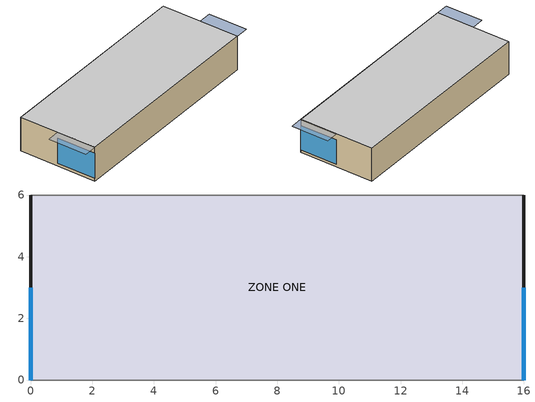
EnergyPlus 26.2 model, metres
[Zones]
ZONE ONE
 floor to ZONE ONE (HWFLOOR): 0,0 0,6 16,6 16,0 z0
 wall outside (HWWALL): 16,0 16,6 / 0,6 0,0 z0:2.7
 wall to ZONE ONE (PARWALL): 16,6 0,6 / 0,0 16,0 z0:2.7
 window (DOUBLE PANE WINDOW): 16,0 16,3 / 0,3 0,0 z0.2:2.2
shading: 16,0 17,0 17,3 16,3 z2.7; 0,3 -1,3 -1,0 0,0 z2.7
[Building]
office zone: Loads convergence tolerance value=0.04; Maximum number of warmup days=100; Minimum number of warmup days=6; North axis=0; Solar distribution=FullInteriorAndExterior; Temperature convergence tolerance value=0.004; Terrain=Country
[Site:Location]
SEATTLE_WA_USA TMY2-24233: Elevation=122; Latitude=47.45; Longitude=-122.3; Time zone=-8
[Construction]
Double Pane Window: LoE SPEC SEL CLEAR 6MM, KRYPTON 8MM, CLEAR 3MM
Double Pane Window Shaded: ExtShade, LoE SPEC SEL CLEAR 6MM, KRYPTON 8MM, CLEAR 3MM
HWFLOOR: CONCRETE SLAB180, R-1 INSULATION, CONCRETE SLAB050, CARPET
HWWALL: WOOD SIDING-1, FOAM INSULATION, CONCRETE BLOCK
INTWALL; PARWALL: BRICK120
[Material] Roughness=Rough; Solar absorptance=0.6; Thermal absorptance=0.9; Visible absorptance=0.6
Name | Conductivity | Density | Specific heat | Thickness
BRICK120 | 1 | 2080 | 790 | 0.12
CONCRETE BLOCK | 0.51 | 1400 | 1000 | 0.2
CONCRETE SLAB050 | 1.13 | 1400 | 1000 | 0.05
CONCRETE SLAB180 | 1.13 | 1400 | 1000 | 0.18
FOAM INSULATION | 0.03 | 10 | 1400 | 0.1
[Material:NoMass] Roughness=Rough; Solar absorptance=0.6; Thermal absorptance=0.9; Visible absorptance=0.6
Name | Thermal resistance
CARPET | 0.125
R-1 INSULATION | 1
WOOD SIDING-1 | 0.06
[WindowMaterial:Gas]
KRYPTON 8MM: Gas type=Krypton; Thickness=0.0079
[WindowMaterial:Glazing] Conductivity=0.9; Front side infrared hemispherical emissivity=0.84; Infrared transmittance at normal incidence=0; Optical data type=SpectralAverage
Name | Back side infrared hemispherical emissivity | Back side solar reflectance at normal incidence | Back side visible reflectance at normal incidence | Front side solar reflectance at normal incidence | Front side visible reflectance at normal incidence | Solar transmittance at normal incidence | Thickness | Visible transmittance at normal incidence
CLEAR 3MM | 0.84 | 0.075 | 0.081 | 0.075 | 0.081 | 0.837 | 0.003 | 0.898
LoE SPEC SEL CLEAR 6MM | 0.03 | 0.42 | 0.06 | 0.3 | 0.07 | 0.43 | 0.006 | 0.77
[WindowMaterial:Shade]
ExtShade: Airflow permeability=0; Bottom opening multiplier=0.5; Conductivity=0.1; Infrared hemispherical emissivity=0.1; Infrared transmittance=0.5; Left side opening multiplier=0.5; Right side opening multiplier=0.5; Shade to glass distance=0.05; Solar reflectance=0.1; Solar transmittance=0.5; Thickness=0.02; Top opening multiplier=0.5; Visible reflectance=0.1; Visible transmittance=0.5
[Daylighting:Controls]
ZONE ONE_DaylCtrl: Daylighting reference point name 1=ZONE ONE_DaylRefPt1; Fraction of lights controlled by reference point 1=0.4; Illuminance setpoint at reference point 1=500; Daylighting reference point name 2=ZONE ONE_DaylRefPt2; Fraction of lights controlled by reference point 2=0.4; Illuminance setpoint at reference point 2=500; Daylighting method=SplitFlux; Glare calculation azimuth angle of view direction clockwise from zone y axis=180; Glare calculation daylighting reference point=ZONE ONE_DaylRefPt1; Lighting control type=ContinuousOff; Maximum allowable discomfort glare index=22; Minimum input power fraction for continuous or continuousoff dimming control=0.3; Minimum light output fraction for continuous or continuousoff dimming control=0.2; Probability lighting will be reset when needed in manual stepped control=1; Zone or space=ZONE ONE
[ElectricEquipment]
ZONE ONE ElecEq 1: Design level=768; Design level calculation method=EquipmentLevel; End use subcategory=General; Fraction latent=0; Fraction lost=0; Fraction radiant=0.6; Schedule=Sch Equ; Zone or zonelist or space or spacelist=ZONE ONE
[InternalMass]
HALLWAY WALL: Zone or zonelist=ZONE ONE; Construction=INTWALL; Surface area=54.24
[Lights]
ZONE ONE Lights 1: Design level calculation method=LightingLevel; End use subcategory=GeneralLights; Fraction radiant=0.4; Fraction replaceable=1; Fraction visible=0.2; Lighting level=1632; Return air fraction=0; Schedule=Sch Lig; Zone or zonelist or space or spacelist=ZONE ONE
[People]
ZONE ONE People 1: Activity level schedule=Sch Act; Fraction radiant=0.58; Number of people=3.2; Number of people calculation method=People; Number of people schedule=Sch Peo; Zone or zonelist or space or spacelist=ZONE ONE
[ThermostatSetpoint:DualSetpoint]
Heating Cooling Setpoints: Cooling setpoint temperature schedule=Cooling Setpoints; Heating setpoint temperature schedule=Heating Setpoints
[ThermostatSetpoint:SingleHeatingOrCooling]
Constant Setpoints: Setpoint temperature schedule=Heating Setpoints
[WindowShadingControl]
WinShadingControl-ZONE ONE: Zone=ZONE ONE; Construction with shading=Double Pane Window Shaded; Daylighting control object=ZONE ONE_DaylCtrl; Fenestration surface name 1=ZONE SUBSURFACE 1 EAST WINDOW; Fenestration surface name 2=ZONE SUBSURFACE 2 WEST WINDOW; Glare control is active=Yes; Multiple surface control type=Sequential; Schedule=Sch Summer; Setpoint=200; Shading control is scheduled=Yes; Shading control type=OnIfHighSolarOnWindow; Shading type=ExteriorShade
[Zone]
ZONE ONE: Ceiling height=2.7; Multiplier=1; Type=1; Volume=259.2
[ZoneControl:Thermostat]
Zone 1 Thermostat: Zone or zonelist=ZONE ONE; Control 1=Heating Cooling Setpoints; Control 2=Constant Setpoints; Control type schedule=Zone Control Type Sched
[Zone equipment]
ZONE ONE: Zone1Air
[ZoneHVAC:IdealLoadsAirSystem]
Zone1Air: Cooling limit=NoLimit; Dehumidification control type=ConstantSupplyHumidityRatio; Heating limit=NoLimit; Humidification control type=ConstantSupplyHumidityRatio; Maximum cooling air flow rate=Autosize; Maximum heating air flow rate=Autosize; Maximum heating supply air humidity ratio=0.01; Maximum heating supply air temperature=50; Minimum cooling supply air humidity ratio=0.01; Minimum cooling supply air temperature=13
[ZoneInfiltration:DesignFlowRate]
ZONE ONE Infil 1: Constant term coefficient=1; Design flow rate=0.036; Design flow rate calculation method=Flow/Zone; Schedule=Sch 1; Temperature term coefficient=0; Velocity squared term coefficient=0; Velocity term coefficient=0; Zone or zonelist or space or spacelist=ZONE ONE
[Schedule:Day:Hourly]
Control Type All Days: 4, 4, 4, 4, 4, 4, 4, 4, 4, 4, 4, 4, 4, 4, 4, 4, 4, 4, 4, 4, 4, 4, 4, 4
Day Sch 0: 0, 0, 0, 0, 0, 0, 0, 0, 0, 0, 0, 0, 0, 0, 0, 0, 0, 0, 0, 0, 0, 0, 0, 0
Day Sch 1: 1, 1, 1, 1, 1, 1, 1, 1, 1, 1, 1, 1, 1, 1, 1, 1, 1, 1, 1, 1, 1, 1, 1, 1
Day Sch Act: 130, 130, 130, 130, 130, 130, 130, 130, 130, 130, 130, 130, 130, 130, 130, 130, 130, 130, 130, 130, 130, 130, 130, 130
Day Sch Equ WD: 0.17, 0.17, 0.17, 0.17, 0.17, 0.17, 0.17, 1, 1, 1, 1, 1, 1, 1, 1, 1, 1, 0.17, 0.17, 0.17, 0.17, 0.17, 0.17, 0.17
Day Sch Equ WEH: 0.17, 0.17, 0.17, 0.17, 0.17, 0.17, 0.17, 0.17, 0.17, 0.17, 0.17, 0.17, 0.17, 0.17, 0.17, 0.17, 0.17, 0.17, 0.17, 0.17, 0.17, 0.17, 0.17, 0.17
Day Sch Lig WD: 0.2, 0.2, 0.2, 0.2, 0.2, 0.2, 0.9, 0.9, 0.9, 0.9, 0.9, 0.9, 0.9, 0.9, 0.9, 0.9, 0.9, 0.2, 0.2, 0.2, 0.2, 0.2, 0.2, 0.2
Day Sch Lig WEH: 0.2, 0.2, 0.2, 0.2, 0.2, 0.2, 0.2, 0.2, 0.2, 0.2, 0.2, 0.2, 0.2, 0.2, 0.2, 0.2, 0.2, 0.2, 0.2, 0.2, 0.2, 0.2, 0.2, 0.2
Day Sch Peo WD: 0, 0, 0, 0, 0, 0, 0.33, 0.67, 1, 1, 1, 1, 1, 1, 1, 1, 1, 0.5, 0, 0, 0, 0, 0, 0
Day Sch Peo WEH: 0, 0, 0, 0, 0, 0, 0, 0.07, 0.13, 0.2, 0.2, 0.1, 0, 0, 0, 0, 0, 0, 0, 0, 0, 0, 0, 0
Zone Cooling Setpoint All Days: 25, 25, 25, 25, 25, 25, 25, 25, 25, 25, 25, 25, 25, 25, 25, 25, 25, 25, 25, 25, 25, 25, 25, 25
Zone Heating Setpoint All Days: 18, 18, 18, 18, 18, 18, 20, 20, 20, 20, 20, 20, 20, 20, 20, 20, 20, 20, 20, 20, 20, 20, 20, 18
[Schedule:Week:Daily]
Control Type All Weeks: Control Type All Days, Control Type All Days, Control Type All Days, Control Type All Days, Control Type All Days, Control Type All Days, Control Type All Days, Control Type All Days, Control Type All Days, Control Type All Days, Control Type All Days, Control Type All Days
Wee Sch Act: Day Sch Act, Day Sch Act, Day Sch Act, Day Sch Act, Day Sch Act, Day Sch Act, Day Sch Act, Day Sch Act, Day Sch Act, Day Sch Act, Day Sch Act, Day Sch Act
Week Sch 0: Day Sch 0, Day Sch 0, Day Sch 0, Day Sch 0, Day Sch 0, Day Sch 0, Day Sch 0, Day Sch 0, Day Sch 0, Day Sch 0, Day Sch 0, Day Sch 0
Week Sch 1: Day Sch 1, Day Sch 1, Day Sch 1, Day Sch 1, Day Sch 1, Day Sch 1, Day Sch 1, Day Sch 1, Day Sch 1, Day Sch 1, Day Sch 1, Day Sch 1
Week Sch Equ: Day Sch Equ WEH, Day Sch Equ WD, Day Sch Equ WD, Day Sch Equ WD, Day Sch Equ WD, Day Sch Equ WD, Day Sch Equ WEH, Day Sch Equ WEH, Day Sch Equ WD, Day Sch Equ WEH, Day Sch Equ WD, Day Sch Equ WD
Week Sch Lig: Day Sch Lig WEH, Day Sch Lig WD, Day Sch Lig WD, Day Sch Lig WD, Day Sch Lig WD, Day Sch Lig WD, Day Sch Lig WEH, Day Sch Lig WEH, Day Sch Lig WD, Day Sch Lig WEH, Day Sch Lig WD, Day Sch Lig WD
Week Sch Peo: Day Sch Peo WEH, Day Sch Peo WD, Day Sch Peo WD, Day Sch Peo WD, Day Sch Peo WD, Day Sch Peo WD, Day Sch Peo WEH, Day Sch Peo WEH, Day Sch Peo WD, Day Sch Peo WEH, Day Sch Peo WD, Day Sch Peo WD
Zone Cooling Setpoint All Weeks: Zone Cooling Setpoint All Days, Zone Cooling Setpoint All Days, Zone Cooling Setpoint All Days, Zone Cooling Setpoint All Days, Zone Cooling Setpoint All Days, Zone Cooling Setpoint All Days, Zone Cooling Setpoint All Days, Zone Cooling Setpoint All Days, Zone Cooling Setpoint All Days, Zone Cooling Setpoint All Days, Zone Cooling Setpoint All Days, Zone Cooling Setpoint All Days
Zone Heating Setpoint All Weeks: Zone Heating Setpoint All Days, Zone Heating Setpoint All Days, Zone Heating Setpoint All Days, Zone Heating Setpoint All Days, Zone Heating Setpoint All Days, Zone Heating Setpoint All Days, Zone Heating Setpoint All Days, Zone Heating Setpoint All Days, Zone Heating Setpoint All Days, Zone Heating Setpoint All Days, Zone Heating Setpoint All Days, Zone Heating Setpoint All Days
[Schedule:Year]
Cooling Setpoints: Zone Cooling Setpoint All Weeks, 1, 1, 12, 31
Heating Setpoints: Zone Heating Setpoint All Weeks, 1, 1, 12, 31
Sch 1: Week Sch 1, 1, 1, 12, 31
Sch Act: Wee Sch Act, 1, 1, 12, 31
Sch Equ: Week Sch Equ, 1, 1, 12, 31
Sch Lig: Week Sch Lig, 1, 1, 12, 31
Sch Peo: Week Sch Peo, 1, 1, 12, 31
Sch Summer: Week Sch 0, 1, 1, 4, 30, Week Sch 1, 5, 1, 9, 30, Week Sch 0, 10, 1, 12, 31
Zone Control Type Sched: Control Type All Weeks, 1, 1, 12, 31
